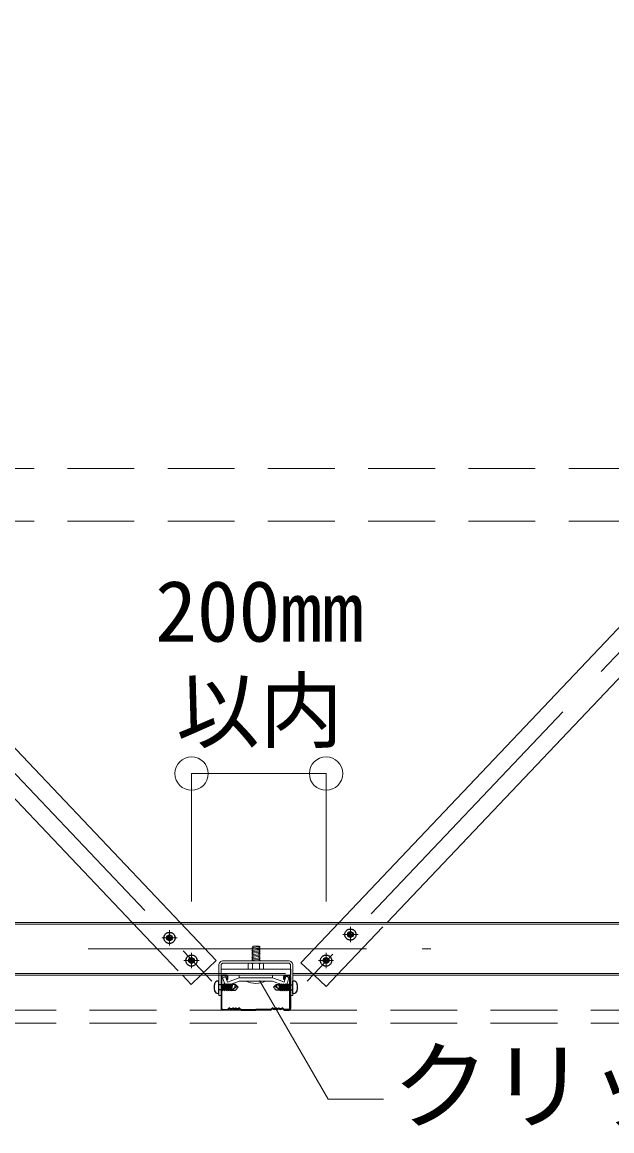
# Model space of a CAD drawing. Units: millimetres, scale not verified. Extents: x -7800 to 7800, y -5387 to 5300.
# Drawn here: x -5729 to -5305, y -1995 to -1199 of the extents above; entities that cross this region are included whole.
import ezdxf
from ezdxf.enums import TextEntityAlignment as Align

# ---------------------------------------------------------------- set-up
doc = ezdxf.new("R2010")
doc.units = ezdxf.units.MM
doc.header["$LTSCALE"] = 40
doc.header["$PDMODE"] = 32
doc.header["$PDSIZE"] = 24
for name, pattern in [('CHAIN1', [8, 5, -1, 1, -1]), ('DASHED1', [1.8, 1.2, -0.6]), ('DASHED2', [3, 2, -1])]:
    doc.linetypes.add(name, pattern=pattern)
for name, color, linetype, lineweight in [('7-0_中心線', 4, 'CHAIN1', 9), ('7-2_野縁受け', 3, 'Continuous', 18), ('7-3_野縁', 2, 'Continuous', 25), ('7-4_ブレース・補強材', 4, 'Continuous', 9), ('7-5_寸法', 4, 'Continuous', 9), ('7-6_文字', 7, 'Continuous', 18), ('7-A_クリップ', 7, 'Continuous', 18), ('7-B_補強金具・金具・その他', 3, 'Continuous', 18), ('7-C_ビス・アンカーボルト・強調図形', 2, 'Continuous', 25), ('7-D_パネル', 4, 'Continuous', 9)]:
    doc.layers.add(name, color=color, linetype=linetype, lineweight=lineweight)
doc.styles.add('ＭＳ ゴシック', font='')
doc.styles.get('ＭＳ ゴシック').set_extended_font_data('MS Gothic')

msp = doc.modelspace()

# ---------------------------------------------------------------- linework, layer by layer
at = {"layer": '7-0_中心線'}
for p, q in [((-6879.57, -531.13), (-5592.69, -1887.58)), ((-4900.15, -1229.96), (-5524.15, -1887.71)), ((-5623.1, -1851.13), (-5623.1, -1862.02)), ((-5498.57, -1854.18), (-5487.69, -1854.18)), ((-5493.13, -1848.74), (-5493.13, -1859.62)), ((-5628.54, -1856.58), (-5617.66, -1856.58)), ((-5681.51, -1864.44), (-5435.34, -1864.44)), ((-5607.27, -1867.44), (-5607.27, -1878.33)), ((-5510.64, -1867.44), (-5510.64, -1878.33)), ((-5612.72, -1872.88), (-5601.83, -1872.88)), ((-5516.08, -1872.88), (-5505.19, -1872.88))]:
    msp.add_line(p, q, dxfattribs=at)
at = {"layer": '7-2_野縁受け'}
for p, q in [((-6007.23, -1845.44), (-5130.23, -1845.44)), ((-6007.23, -1846.64), (-5130.23, -1846.64)), ((-5834.48, -1882.24), (-5587.68, -1882.24)), ((-5834.48, -1883.44), (-5587.68, -1883.44)), ((-5534.48, -1882.24), (-5287.68, -1882.24)), ((-5534.48, -1883.44), (-5287.68, -1883.44))]:
    msp.add_line(p, q, dxfattribs=at)
at = {"layer": '7-2_野縁受け', "linetype": 'DASHED1'}
for p, q in [((-5587.68, -1882.24), (-5534.48, -1882.24)), ((-5587.68, -1883.44), (-5534.48, -1883.44))]:
    msp.add_line(p, q, dxfattribs=at)
at = {"layer": '7-3_野縁'}
for p, q in [((-5586.08, -1884.44), (-5586.08, -1907.4)), ((-5585.58, -1907.42), (-5585.58, -1884.44)), ((-5582.08, -1883.44), (-5585.08, -1883.44)), ((-5582.08, -1883.94), (-5585.08, -1883.94)), ((-5581.58, -1886.44), (-5581.58, -1884.44)), ((-5581.58, -1886.44), (-5581.08, -1886.44)), ((-5581.08, -1886.44), (-5581.08, -1884.44)), ((-5541.08, -1886.44), (-5541.08, -1884.44)), ((-5540.58, -1886.44), (-5541.08, -1886.44)), ((-5540.58, -1886.44), (-5540.58, -1884.44)), ((-5540.08, -1883.44), (-5537.08, -1883.44)), ((-5540.08, -1883.94), (-5537.08, -1883.94)), ((-5536.58, -1907.42), (-5536.58, -1884.44)), ((-5536.08, -1884.44), (-5536.08, -1907.4)), ((-5585.08, -1907.94), (-5581.49, -1907.94)), ((-5585.08, -1907.94), (-5581.49, -1907.94)), ((-5581.49, -1908.44), (-5585.08, -1908.44)), ((-5581.49, -1908.44), (-5585.08, -1908.44)), ((-5580.43, -1907.09), (-5581.14, -1907.79)), ((-5581.14, -1907.79), (-5580.43, -1907.09)), ((-5580.08, -1907.44), (-5580.79, -1908.15)), ((-5580.08, -1907.44), (-5580.79, -1908.15)), ((-5573.08, -1907.44), (-5572.37, -1908.15)), ((-5572.73, -1907.09), (-5572.02, -1907.79)), ((-5571.67, -1907.94), (-5561.08, -1907.94)), ((-5571.67, -1908.44), (-5561.08, -1908.44)), ((-5550.49, -1907.94), (-5561.08, -1907.94)), ((-5550.49, -1908.44), (-5561.08, -1908.44)), ((-5549.43, -1907.09), (-5550.14, -1907.79)), ((-5549.08, -1907.44), (-5549.78, -1908.15)), ((-5542.08, -1907.44), (-5541.37, -1908.15)), ((-5542.08, -1907.44), (-5541.37, -1908.15)), ((-5541.72, -1907.09), (-5541.02, -1907.79)), ((-5541.02, -1907.79), (-5541.72, -1907.09)), ((-5537.08, -1907.94), (-5540.66, -1907.94)), ((-5537.08, -1907.94), (-5540.66, -1907.94)), ((-5540.66, -1908.44), (-5537.08, -1908.44)), ((-5540.66, -1908.44), (-5537.08, -1908.44))]:
    msp.add_line(p, q, dxfattribs=at)
for centre, radius, start, end in [((-5585.08, -1884.44), 1, 90.00299, 180.00299), ((-5585.08, -1884.44), 0.5, 90.00299, 180.00299), ((-5582.08, -1884.44), 1, 0.00299, 90.00299), ((-5582.08, -1884.44), 0.5, 0.00299, 90.00299), ((-5540.08, -1884.44), 1, 89.99699, 179.99699), ((-5540.08, -1884.44), 0.5, 89.99699, 179.99699), ((-5537.08, -1884.44), 1, 359.99699, 89.99699), ((-5537.08, -1884.44), 0.5, 359.99699, 89.99699), ((-5585.08, -1907.44), 1, 177.476, 270), ((-5585.08, -1907.44), 1, 177.476, 270), ((-5585.08, -1907.44), 0.5, 177.476, 270), ((-5585.08, -1907.44), 0.5, 177.476, 270), ((-5581.49, -1907.44), 0.5, 270, 314.99998), ((-5581.49, -1907.44), 0.5, 269.99998, 314.99998), ((-5581.49, -1907.44), 1, 270, 314.99998), ((-5581.49, -1907.44), 1, 270, 315), ((-5580.08, -1907.44), 0.5, 46.39717, 135), ((-5578.83, -1906.13), 1.81, 226.39717, 313.60281), ((-5578.83, -1906.13), 1.31, 226.39717, 313.60281), ((-5577.58, -1907.44), 0.5, 36.86989, 133.60281), ((-5576.58, -1906.69), 1.25, 216.86989, 323.1301), ((-5576.58, -1906.69), 0.75, 216.86989, 323.1301), ((-5575.58, -1907.44), 0.5, 46.39717, 143.1301), ((-5575.58, -1907.44), 0.5, 36.86989, 143.1301), ((-5574.33, -1906.13), 1.81, 226.39717, 313.60281), ((-5574.33, -1906.13), 1.31, 226.39717, 313.60281), ((-5573.08, -1907.44), 0.5, 44.99998, 133.60281), ((-5571.67, -1907.44), 1, 225, 270), ((-5571.67, -1907.44), 0.5, 225, 270), ((-5550.49, -1907.44), 0.5, 270, 315), ((-5550.49, -1907.44), 1, 270, 315), ((-5549.08, -1907.44), 0.5, 46.39719, 135.00002), ((-5547.83, -1906.13), 1.81, 226.39719, 313.60283), ((-5547.83, -1906.13), 1.31, 226.39719, 313.60283), ((-5546.58, -1907.44), 0.5, 36.8699, 143.13011), ((-5546.58, -1907.44), 0.5, 36.8699, 133.60283), ((-5545.58, -1906.69), 1.25, 216.8699, 323.13011), ((-5545.58, -1906.69), 0.75, 216.8699, 323.13011), ((-5544.58, -1907.44), 0.5, 46.39719, 143.13011), ((-5543.33, -1906.13), 1.81, 226.39719, 313.60283), ((-5543.33, -1906.13), 1.31, 226.39719, 313.60283), ((-5542.08, -1907.44), 0.5, 45, 133.60283), ((-5540.66, -1907.44), 1, 225.00002, 270), ((-5540.66, -1907.44), 1, 225, 270), ((-5540.66, -1907.44), 0.5, 225.00002, 270), ((-5540.66, -1907.44), 0.5, 225, 270), ((-5537.08, -1907.44), 1, 269.99997, 2.524), ((-5537.08, -1907.44), 1, 270, 2.524), ((-5537.08, -1907.44), 0.5, 269.99997, 2.524), ((-5537.08, -1907.44), 0.5, 270, 2.524)]:
    msp.add_arc(centre, radius, start, end, dxfattribs=at)
at = {"layer": '7-4_ブレース・補強材'}
for p, q in [((-6014.23, -1425.09), (-5615.44, -1845.44)), ((-5123.23, -1446.94), (-5501.28, -1845.44)), ((-6014.23, -1461.42), (-5649.9, -1845.44)), ((-5123.23, -1483.27), (-5466.82, -1845.44)), ((-5613.85, -1883.44), (-5607.59, -1890.04)), ((-5607.59, -1890.04), (-5600.63, -1883.44)), ((-5519.28, -1883.44), (-5510.65, -1891.63)), ((-5502.87, -1883.44), (-5510.65, -1891.63))]:
    msp.add_line(p, q, dxfattribs=at)
at = {"layer": '7-4_ブレース・補強材', "linetype": 'DASHED1'}
for p, q in [((-7208.38, -1519.19), (-4912.47, -1519.19)), ((-7208.38, -1557.19), (-4912.47, -1557.19)), ((-5649.9, -1845.44), (-5613.85, -1883.44)), ((-5528.78, -1874.43), (-5501.28, -1845.44)), ((-5502.87, -1883.44), (-5466.82, -1845.44)), ((-5528.78, -1874.43), (-5519.28, -1883.44))]:
    msp.add_line(p, q, dxfattribs=at)
msp.add_lwpolyline([(-5600.63, -1883.44), (-5589.45, -1872.84), (-5615.44, -1845.44)], dxfattribs=at)
at = {"layer": '7-5_寸法'}
for p, q in [((-5607.27, -1738.5), (-5510.64, -1738.5)), ((-5607.27, -1738.5), (-5607.27, -1830.55)), ((-5510.64, -1738.5), (-5510.64, -1830.55))]:
    msp.add_line(p, q, dxfattribs=at)
at = {"layer": '7-5_寸法', "color": 7}
for p in [(-5607.27, -1738.5), (-5510.64, -1738.5)]:
    msp.add_point(p, dxfattribs=at)
at = {"layer": '7-6_文字'}
for p, q in [((-5558.48, -1887.16), (-5509.22, -1972.48)), ((-5509.22, -1972.48), (-5469.27, -1972.48))]:
    msp.add_line(p, q, dxfattribs=at)
at = {"layer": '7-A_クリップ'}
for p, q in [((-5558.05, -1863.81), (-5564.05, -1864.65)), ((-5563.3, -1862.65), (-5558.8, -1862.65)), ((-5563.3, -1873.06), (-5563.3, -1862.65)), ((-5558.05, -1862.81), (-5558.8, -1862.65)), ((-5558.8, -1873.06), (-5558.8, -1862.68)), ((-5558.05, -1863.81), (-5558.8, -1863.41)), ((-5564.05, -1864.65), (-5563.3, -1865.04)), ((-5558.05, -1864.81), (-5564.05, -1865.65)), ((-5564.05, -1865.65), (-5563.3, -1866.04)), ((-5558.05, -1865.81), (-5564.05, -1866.65)), ((-5564.05, -1866.65), (-5563.3, -1867.04)), ((-5558.05, -1866.81), (-5564.05, -1867.65)), ((-5564.05, -1867.65), (-5563.3, -1868.04)), ((-5558.05, -1867.81), (-5564.05, -1868.65)), ((-5564.05, -1868.65), (-5563.3, -1869.04)), ((-5558.05, -1868.81), (-5564.05, -1869.65)), ((-5564.05, -1869.65), (-5563.3, -1870.04)), ((-5558.05, -1869.81), (-5564.05, -1870.65)), ((-5564.05, -1870.65), (-5563.3, -1871.04)), ((-5558.05, -1870.81), (-5564.05, -1871.65)), ((-5564.05, -1871.65), (-5563.3, -1872.04)), ((-5558.05, -1871.81), (-5564.05, -1872.65)), ((-5558.05, -1864.81), (-5558.8, -1864.41)), ((-5558.05, -1865.81), (-5558.8, -1865.41)), ((-5558.05, -1866.81), (-5558.8, -1866.41)), ((-5558.05, -1867.81), (-5558.8, -1867.41)), ((-5558.05, -1868.81), (-5558.8, -1868.41)), ((-5558.05, -1869.81), (-5558.8, -1869.41)), ((-5558.05, -1870.81), (-5558.8, -1870.41)), ((-5558.05, -1871.81), (-5558.8, -1871.41)), ((-5586.05, -1879.16), (-5586.05, -1883.46)), ((-5586.05, -1879.16), (-5536.05, -1879.16)), ((-5566.55, -1875.66), (-5566.55, -1879.16)), ((-5566.55, -1879.16), (-5555.55, -1879.16)), ((-5565.88, -1874.83), (-5566.35, -1875.06)), ((-5565.88, -1874.83), (-5566.35, -1875.06)), ((-5565.55, -1874.66), (-5556.55, -1874.66)), ((-5565.19, -1874.75), (-5563.55, -1875.16)), ((-5565.19, -1874.75), (-5563.55, -1875.16)), ((-5564.05, -1872.65), (-5563.3, -1873.04)), ((-5563.55, -1875.16), (-5563.55, -1875.18)), ((-5563.55, -1875.18), (-5563.55, -1879.16)), ((-5558.05, -1872.81), (-5559.85, -1873.06)), ((-5558.83, -1875.05), (-5558.55, -1875.15)), ((-5558.83, -1875.05), (-5558.55, -1875.15)), ((-5558.05, -1872.81), (-5558.8, -1872.41)), ((-5556.9, -1874.75), (-5558.55, -1875.15)), ((-5556.9, -1874.75), (-5558.55, -1875.15)), ((-5558.55, -1875.15), (-5558.55, -1879.16)), ((-5556.22, -1874.82), (-5555.75, -1875.05)), ((-5556.22, -1874.82), (-5555.75, -1875.05)), ((-5555.55, -1875.66), (-5555.55, -1879.16)), ((-5582.84, -1884.45), (-5585, -1885.24)), ((-5582.84, -1884.45), (-5585, -1885.24)), ((-5583.6, -1889.08), (-5585, -1885.24)), ((-5583.81, -1888.52), (-5585, -1885.24)), ((-5581.4, -1888.39), (-5582.84, -1884.45)), ((-5581.4, -1888.39), (-5582.84, -1884.45)), ((-5573.04, -1885.35), (-5581.4, -1888.39)), ((-5580.64, -1890.45), (-5572.94, -1887.65)), ((-5573.04, -1883.46), (-5573.04, -1885.35)), ((-5573.04, -1885.35), (-5561.05, -1885.35)), ((-5572.26, -1887.65), (-5572.94, -1887.65)), ((-5561.05, -1887.65), (-5572.26, -1887.65)), ((-5554.05, -1887.65), (-5568.05, -1887.65)), ((-5549.06, -1885.35), (-5561.05, -1885.35)), ((-5549.06, -1885.35), (-5561.05, -1885.35)), ((-5549.06, -1885.35), (-5561.05, -1885.35)), ((-5561.05, -1887.65), (-5549.84, -1887.65)), ((-5561.05, -1887.65), (-5551.32, -1887.65)), ((-5561.05, -1887.65), (-5551.9, -1887.65)), ((-5551.56, -1887.65), (-5549.84, -1887.65)), ((-5551.07, -1887.65), (-5549.16, -1887.65)), ((-5545.91, -1888.83), (-5549.16, -1887.65)), ((-5549.06, -1885.35), (-5541.65, -1888.04)), ((-5549.04, -1883.46), (-5549.04, -1885.35)), ((-5541.95, -1887.94), (-5540.69, -1888.39)), ((-5540.69, -1888.39), (-5539.61, -1884.34)), ((-5539.61, -1884.34), (-5537.38, -1884.93)), ((-5538.44, -1888.89), (-5537.38, -1884.93)), ((-5541.46, -1890.45), (-5546.65, -1888.56))]:
    msp.add_line(p, q, dxfattribs=at)
for points in [[(-5558.05, -1862.81), (-5564.05, -1863.65), (-5563.3, -1864.04)], [(-5586.05, -1883.46), (-5536.05, -1883.46), (-5536.05, -1879.16)]]:
    msp.add_lwpolyline(points, dxfattribs=at)
for centre, radius, start, end in [((-5565.55, -1875.66), 1, 90, 180), ((-5565.43, -1875.72), 1, 75.942, 116.60205), ((-5565.43, -1875.72), 1, 75.942, 116.60205), ((-5561.05, -1881.16), 6.5, 70.01814, 112.61984), ((-5561.05, -1881.16), 6.5, 70.01814, 112.61984), ((-5556.66, -1875.72), 1, 63.73468, 103.86021), ((-5556.66, -1875.72), 1, 63.73468, 103.86021), ((-5556.55, -1875.66), 1, 0, 90), ((-5561.05, -1873.65), 15.65, 243.43494, 296.56505), ((-5581.44, -1888.29), 2.3, 199.99997, 299.99998), ((-5540.67, -1888.29), 2.3, 245, 345)]:
    msp.add_arc(centre, radius, start, end, dxfattribs=at)
at = {"layer": '7-B_補強金具・金具・その他'}
for p, q in [((-5587.68, -1876.26), (-5587.68, -1898.06)), ((-5586.08, -1876.26), (-5586.08, -1898.06)), ((-5537.68, -1873.06), (-5584.48, -1873.06)), ((-5537.68, -1874.66), (-5584.48, -1874.66)), ((-5536.08, -1876.26), (-5536.08, -1898.06)), ((-5534.48, -1876.26), (-5534.48, -1898.06)), ((-5587.68, -1898.06), (-5586.08, -1898.06)), ((-5536.08, -1898.06), (-5534.48, -1898.06))]:
    msp.add_line(p, q, dxfattribs=at)
for centre, radius, start, end in [((-5584.48, -1876.26), 3.2, 90, 180.00244), ((-5584.48, -1876.26), 1.6, 90, 180.00244), ((-5537.68, -1876.26), 3.2, 359.99878, 90), ((-5537.68, -1876.26), 1.6, 359.99878, 90)]:
    msp.add_arc(centre, radius, start, end, dxfattribs=at)
at = {"layer": '7-C_ビス・アンカーボルト・強調図形'}
for p, q in [((-5588.18, -1887.57), (-5587.68, -1887.57)), ((-5587.68, -1896.57), (-5587.68, -1887.57)), ((-5533.98, -1887.57), (-5534.48, -1887.57)), ((-5534.48, -1896.57), (-5534.48, -1887.57)), ((-5584.73, -1890.21), (-5585.56, -1890.21)), ((-5584.73, -1893.96), (-5585.56, -1893.96)), ((-5585.3, -1893.96), (-5584.73, -1891.14)), ((-5585.04, -1894.58), (-5585.3, -1893.96)), ((-5585.04, -1894.58), (-5584.73, -1893.05)), ((-5585.04, -1894.58), (-5584.73, -1894.21)), ((-5584.72, -1893.03), (-5584.02, -1889.57)), ((-5584.72, -1894.19), (-5584.51, -1893.94)), ((-5583.76, -1893.94), (-5584.72, -1893.94)), ((-5584.53, -1890.19), (-5584.02, -1889.57)), ((-5584.51, -1893.94), (-5583.76, -1890.19)), ((-5583.76, -1890.19), (-5584.02, -1889.57)), ((-5583.01, -1890.19), (-5583.76, -1890.19)), ((-5583.76, -1893.94), (-5583.01, -1890.19)), ((-5583.51, -1894.57), (-5583.76, -1893.94)), ((-5583.51, -1894.57), (-5582.51, -1889.57)), ((-5583.51, -1894.57), (-5583, -1893.94)), ((-5583.01, -1890.19), (-5582.51, -1889.57)), ((-5583, -1893.94), (-5582.25, -1890.19)), ((-5582.25, -1893.94), (-5583, -1893.94)), ((-5582.25, -1890.19), (-5582.51, -1889.57)), ((-5581.5, -1890.19), (-5582.25, -1890.19)), ((-5582.25, -1893.94), (-5581.5, -1890.19)), ((-5581.99, -1894.57), (-5582.25, -1893.94)), ((-5581.99, -1894.57), (-5580.99, -1889.57)), ((-5581.99, -1894.57), (-5581.48, -1893.94)), ((-5581.5, -1890.19), (-5580.99, -1889.57)), ((-5581.48, -1893.94), (-5580.73, -1890.19)), ((-5580.73, -1893.94), (-5581.48, -1893.94)), ((-5580.73, -1890.19), (-5580.99, -1889.57)), ((-5579.98, -1890.19), (-5580.73, -1890.19)), ((-5580.73, -1893.94), (-5579.98, -1890.19)), ((-5580.48, -1894.57), (-5580.73, -1893.94)), ((-5580.48, -1894.57), (-5579.48, -1889.57)), ((-5580.48, -1894.57), (-5579.97, -1893.94)), ((-5579.98, -1890.19), (-5579.48, -1889.57)), ((-5579.97, -1893.94), (-5579.22, -1890.19)), ((-5579.22, -1893.94), (-5579.97, -1893.94)), ((-5579.22, -1890.19), (-5579.48, -1889.57)), ((-5578.47, -1890.19), (-5579.22, -1890.19)), ((-5579.22, -1893.94), (-5578.47, -1890.19)), ((-5578.96, -1894.57), (-5579.22, -1893.94)), ((-5578.96, -1894.57), (-5577.96, -1889.57)), ((-5578.96, -1894.57), (-5578.45, -1893.94)), ((-5578.56, -1894.07), (-5575.7, -1894.07)), ((-5578.47, -1890.19), (-5577.96, -1889.57)), ((-5578.45, -1893.94), (-5577.7, -1890.19)), ((-5578.45, -1893.94), (-5574.53, -1891.24)), ((-5577.7, -1890.19), (-5577.96, -1889.57)), ((-5575.7, -1890.07), (-5577.76, -1890.07)), ((-5573.7, -1892.07), (-5575.7, -1890.07)), ((-5575.7, -1894.07), (-5573.7, -1892.07)), ((-5548.46, -1892.07), (-5546.46, -1890.07)), ((-5546.46, -1894.07), (-5548.46, -1892.07)), ((-5543.71, -1893.94), (-5547.63, -1891.24)), ((-5546.46, -1890.07), (-5544.4, -1890.07)), ((-5543.6, -1894.07), (-5546.46, -1894.07)), ((-5544.46, -1890.19), (-5544.2, -1889.57)), ((-5543.71, -1893.94), (-5544.46, -1890.19)), ((-5543.69, -1890.19), (-5544.2, -1889.57)), ((-5543.2, -1894.57), (-5544.2, -1889.57)), ((-5543.2, -1894.57), (-5543.71, -1893.94)), ((-5543.69, -1890.19), (-5542.94, -1890.19)), ((-5542.94, -1893.94), (-5543.69, -1890.19)), ((-5543.2, -1894.57), (-5542.94, -1893.94)), ((-5542.94, -1890.19), (-5542.68, -1889.57)), ((-5542.19, -1893.94), (-5542.94, -1890.19)), ((-5542.94, -1893.94), (-5542.19, -1893.94)), ((-5542.18, -1890.19), (-5542.68, -1889.57)), ((-5541.68, -1894.57), (-5542.68, -1889.57)), ((-5541.68, -1894.57), (-5542.19, -1893.94)), ((-5542.18, -1890.19), (-5541.43, -1890.19)), ((-5541.43, -1893.94), (-5542.18, -1890.19)), ((-5541.68, -1894.57), (-5541.43, -1893.94)), ((-5541.43, -1890.19), (-5541.17, -1889.57)), ((-5540.68, -1893.94), (-5541.43, -1890.19)), ((-5541.43, -1893.94), (-5540.68, -1893.94)), ((-5540.66, -1890.19), (-5541.17, -1889.57)), ((-5540.17, -1894.57), (-5541.17, -1889.57)), ((-5540.17, -1894.57), (-5540.68, -1893.94)), ((-5540.66, -1890.19), (-5539.91, -1890.19)), ((-5539.91, -1893.94), (-5540.66, -1890.19)), ((-5540.17, -1894.57), (-5539.91, -1893.94)), ((-5539.91, -1890.19), (-5539.65, -1889.57)), ((-5539.16, -1893.94), (-5539.91, -1890.19)), ((-5539.91, -1893.94), (-5539.16, -1893.94)), ((-5539.15, -1890.19), (-5539.65, -1889.57)), ((-5538.65, -1894.57), (-5539.65, -1889.57)), ((-5538.65, -1894.57), (-5539.16, -1893.94)), ((-5539.15, -1890.19), (-5538.4, -1890.19)), ((-5538.4, -1893.94), (-5539.15, -1890.19)), ((-5538.65, -1894.57), (-5538.4, -1893.94)), ((-5538.4, -1890.19), (-5538.14, -1889.57)), ((-5537.65, -1893.94), (-5538.4, -1890.19)), ((-5538.4, -1893.94), (-5537.44, -1893.94)), ((-5537.63, -1890.19), (-5538.14, -1889.57)), ((-5537.44, -1893.03), (-5538.14, -1889.57)), ((-5537.44, -1894.19), (-5537.65, -1893.94)), ((-5537.43, -1890.21), (-5536.6, -1890.21)), ((-5536.86, -1893.96), (-5537.43, -1891.14)), ((-5537.12, -1894.58), (-5537.43, -1893.05)), ((-5537.43, -1893.96), (-5536.6, -1893.96)), ((-5537.12, -1894.58), (-5537.43, -1894.21)), ((-5537.12, -1894.58), (-5536.86, -1893.96)), ((-5588.18, -1896.57), (-5587.68, -1896.57)), ((-5533.98, -1896.57), (-5534.48, -1896.57))]:
    msp.add_line(p, q, dxfattribs=at)
at = {"layer": '7-C_ビス・アンカーボルト・強調図形', "linetype": 'DASHED2'}
for p, q in [((-5587.67, -1890.2), (-5587.7, -1890.2)), ((-5585.56, -1890.21), (-5587.68, -1890.21)), ((-5585.56, -1893.96), (-5587.68, -1893.96)), ((-5587.67, -1893.95), (-5587.67, -1893.95)), ((-5536.6, -1890.21), (-5534.48, -1890.21)), ((-5536.6, -1893.96), (-5534.48, -1893.96)), ((-5534.49, -1890.2), (-5534.46, -1890.2)), ((-5534.49, -1893.95), (-5534.49, -1893.95))]:
    msp.add_line(p, q, dxfattribs=at)
at = {"layer": '7-C_ビス・アンカーボルト・強調図形'}
for points in [[(-5584.72, -1891.13), (-5584.53, -1890.2), (-5584.72, -1890.2)], [(-5537.44, -1891.13), (-5537.63, -1890.2), (-5537.44, -1890.2)]]:
    msp.add_lwpolyline(points, dxfattribs=at)
at = {"layer": '7-C_ビス・アンカーボルト・強調図形', "linetype": 'DASHED1'}
for centre in [(-5623.1, -1856.58), (-5493.13, -1854.18), (-5607.27, -1872.88), (-5510.64, -1872.88)]:
    msp.add_circle(centre, 4, dxfattribs=at)
at = {"layer": '7-C_ビス・アンカーボルト・強調図形'}
for centre, radius in [((-5623.1, -1856.58), 2.05), ((-5623.1, -1856.58), 1.7), ((-5493.13, -1854.18), 2.05), ((-5493.13, -1854.18), 1.7), ((-5607.27, -1872.88), 2.05), ((-5607.27, -1872.88), 1.7), ((-5510.64, -1872.88), 2.05), ((-5510.64, -1872.88), 1.7)]:
    msp.add_circle(centre, radius, dxfattribs=at)
for centre, radius, start, end in [((-5625.2, -1858.33), 2.74, 39.93987, 76.12868), ((-5621.24, -1859.37), 3.35, 94.24673, 123.62148), ((-5494.99, -1851.39), 3.35, 274.24675, 303.62149), ((-5495.23, -1855.94), 2.74, 39.93987, 76.12868), ((-5491.27, -1856.97), 3.35, 94.24673, 123.62148), ((-5491.03, -1852.42), 2.74, 219.93982, 256.12863), ((-5624.96, -1853.79), 3.35, 274.24675, 303.62149), ((-5621, -1854.82), 2.74, 219.93982, 256.12863), ((-5609.37, -1874.64), 2.74, 39.93987, 76.12868), ((-5512.73, -1874.64), 2.74, 39.93987, 76.12868), ((-5609.13, -1870.09), 3.35, 274.24675, 303.62149), ((-5605.42, -1875.68), 3.35, 94.24673, 123.62148), ((-5605.18, -1871.13), 2.74, 219.93982, 256.12863), ((-5512.49, -1870.09), 3.35, 274.24675, 303.62149), ((-5508.78, -1875.68), 3.35, 94.24673, 123.62148), ((-5508.54, -1871.13), 2.74, 219.93982, 256.12863), ((-5588.18, -1890.13), 2.56, 90, 166.10396), ((-5533.98, -1890.13), 2.56, 13.89604, 90), ((-5580.35, -1892.07), 10.62, 166.10396, 180.00002), ((-5580.35, -1892.07), 10.62, 180, 193.89606), ((-5588.18, -1894), 2.56, 193.89606, 270), ((-5574.53, -1891.24), 1.66, 135, 214.55244), ((-5547.63, -1891.24), 1.66, 325.44756, 45), ((-5533.98, -1894), 2.56, 270, 346.10394), ((-5541.81, -1892.07), 10.62, 359.99998, 13.89604), ((-5541.81, -1892.07), 10.62, 346.10394, 0)]:
    msp.add_arc(centre, radius, start, end, dxfattribs=at)
at = {"layer": '7-D_パネル', "linetype": 'DASHED1'}
for p, q in [((-4912.47, -1908.44), (-7208.38, -1908.44)), ((-4912.47, -1917.94), (-7208.38, -1917.94))]:
    msp.add_line(p, q, dxfattribs=at)

# ---------------------------------------------------------------- texts
at = {"layer": '7-5_寸法', "style": 'ＭＳ ゴシック'}
for s, p in [('200mm', (-5633.36, -1656.89)), ('以内', (-5618.36, -1728.5))]:
    msp.add_text(s, height=43.99, dxfattribs=at).set_placement(p, align=Align.BOTTOM_LEFT)
at = {"layer": '7-6_文字', "style": 'ＭＳ ゴシック'}
msp.add_text('クリップ（補強部）', height=51.32, dxfattribs=at).set_placement((-5463.24, -2003.9), align=Align.BOTTOM_LEFT)

doc.saveas('drawing.dxf')
